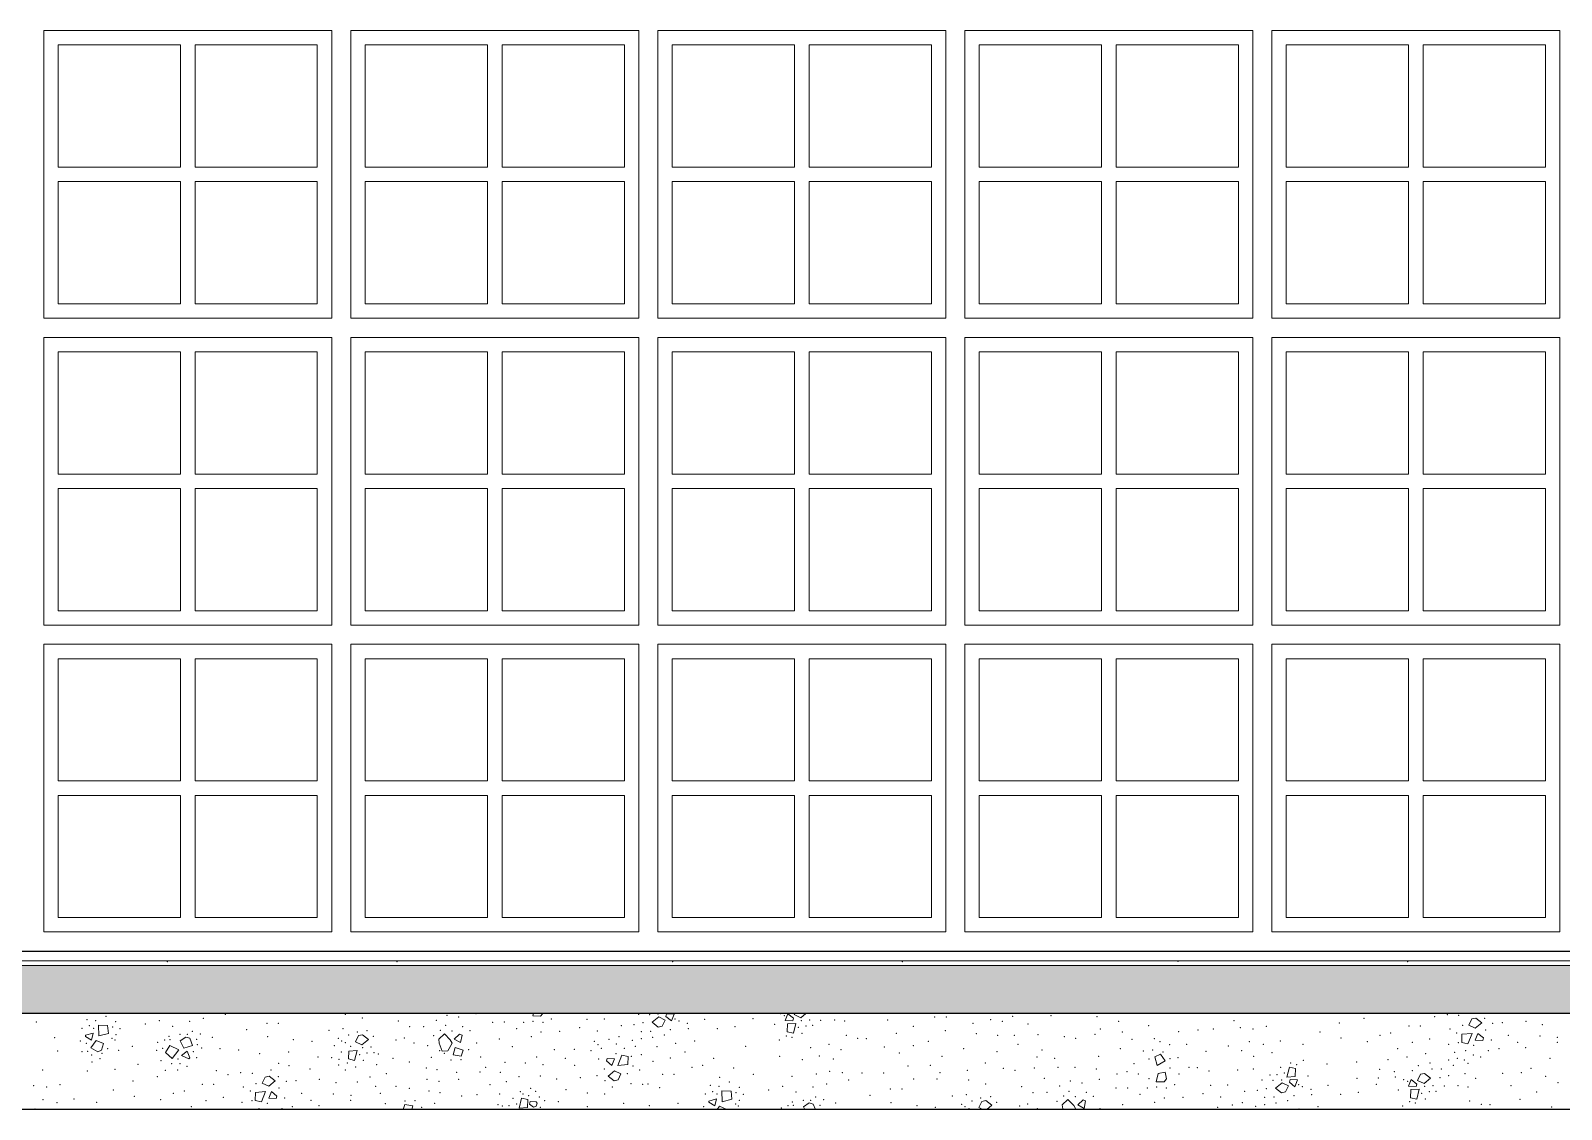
# Model space of a CAD drawing. Header units: metres. Extents: x -67.2 to -32.8, y -0.2 to 5.
# Drawn here: x -64.268 to -62.672, y -0.165 to 0.96 of the extents above; entities that cross this region are included whole.
import ezdxf

# ---------------------------------------------------------------- set-up
doc = ezdxf.new("R2010")
doc.units = ezdxf.units.M
doc.header["$MEASUREMENT"] = 0
for name, color, linetype, lineweight in [('Janelas Archicad_Caneta_No__3', 7, 'Continuous', 25), ('Janelas Archicad_Caneta_No__43', 44, 'Continuous', 0), ('LAJES.EST_Caneta_No__241', 7, 'Continuous', 13), ('LAJES.EST_Caneta_No__3', 7, 'Continuous', 25)]:
    doc.layers.add(name, color=color, linetype=linetype, lineweight=lineweight)
doc.layers.add('LAJES.EST', color=7, linetype='Continuous')
doc.layers.add('LAJES.EST_Caneta_No__95', color=7, linetype='Continuous', lineweight=0, true_color=0xaeaeae)
doc.layers.add('LAJES.EST_Caneta_No__97', color=7, linetype='Continuous', lineweight=5, true_color=0x6b6b6b)

# ---------------------------------------------------------------- blocks, each defined once
blk = doc.blocks.new('*X1')
at = {"layer": 'LAJES.EST_Caneta_No__241', "color": 7, "linetype": 'Continuous', "lineweight": 13}
for p, q in [((-64.1967, -0.0884), (-64.1971, -0.077)), ((-64.1876, -0.0775), (-64.1971, -0.077)), ((-64.1876, -0.0775), (-64.1866, -0.0858)), ((-63.7437, -0.065), (-63.7443, -0.0676)), ((-63.7363, -0.0678), (-63.7443, -0.0676)), ((-63.734, -0.065), (-63.7363, -0.0678)), ((-63.6132, -0.0686), (-63.62, -0.0742)), ((-63.6137, -0.0792), (-63.62, -0.0742)), ((-63.6096, -0.0781), (-63.6137, -0.0792)), ((-63.6132, -0.0686), (-63.6065, -0.0718)), ((-63.6065, -0.0718), (-63.6096, -0.0781)), ((-63.6056, -0.068), (-63.6049, -0.0653)), ((-63.5998, -0.0727), (-63.6056, -0.068)), ((-63.6049, -0.0653), (-63.597, -0.0657)), ((-63.597, -0.0657), (-63.5998, -0.0727)), ((-63.4814, -0.0723), (-63.4786, -0.0653)), ((-63.4735, -0.0726), (-63.4814, -0.0723)), ((-63.4793, -0.0842), (-63.479, -0.0759)), ((-63.479, -0.0759), (-63.4703, -0.0753)), ((-63.4786, -0.0653), (-63.4728, -0.07)), ((-63.4728, -0.07), (-63.4735, -0.0726)), ((-63.4703, -0.0753), (-63.4728, -0.0856)), ((-63.4719, -0.0662), (-63.4713, -0.065)), ((-63.4652, -0.0694), (-63.4719, -0.0662)), ((-63.4652, -0.0694), (-63.4598, -0.065)), ((-62.7688, -0.0771), (-62.7657, -0.0707)), ((-62.7621, -0.0803), (-62.7688, -0.0771)), ((-62.7657, -0.0707), (-62.7616, -0.0697)), ((-62.7621, -0.0803), (-62.7553, -0.0747)), ((-62.7616, -0.0697), (-62.7553, -0.0747)), ((-64.2108, -0.089), (-64.2107, -0.0877)), ((-64.2043, -0.0928), (-64.2108, -0.089)), ((-64.2107, -0.0877), (-64.2026, -0.0854)), ((-64.1996, -0.093), (-64.205, -0.1009)), ((-64.2026, -0.0854), (-64.2043, -0.0928)), ((-64.1996, -0.093), (-64.192, -0.0964)), ((-64.1866, -0.0858), (-64.1967, -0.0884)), ((-64.1119, -0.0936), (-64.106, -0.0896)), ((-64.1081, -0.101), (-64.1119, -0.0936)), ((-64.106, -0.0896), (-64.102, -0.0908)), ((-64.102, -0.0908), (-64.099, -0.0983)), ((-63.9292, -0.0945), (-63.9261, -0.0881)), ((-63.9225, -0.0977), (-63.9292, -0.0945)), ((-63.9261, -0.0881), (-63.922, -0.0871)), ((-63.9225, -0.0977), (-63.9157, -0.0921)), ((-63.922, -0.0871), (-63.9157, -0.0921)), ((-63.8423, -0.0917), (-63.8365, -0.0862)), ((-63.8419, -0.0959), (-63.8423, -0.0917)), ((-63.8365, -0.0862), (-63.8304, -0.0925)), ((-63.8304, -0.0925), (-63.8283, -0.096)), ((-63.8262, -0.0916), (-63.8207, -0.0865)), ((-63.8196, -0.0954), (-63.8262, -0.0916)), ((-63.8207, -0.0865), (-63.8181, -0.0875)), ((-63.8181, -0.0875), (-63.8196, -0.0954)), ((-63.4793, -0.0842), (-63.4728, -0.0856)), ((-62.7762, -0.0951), (-62.7759, -0.0867)), ((-62.7762, -0.0951), (-62.7697, -0.0965)), ((-62.7759, -0.0867), (-62.7654, -0.0858)), ((-62.7654, -0.0858), (-62.7697, -0.0965)), ((-62.7622, -0.0927), (-62.7593, -0.0857)), ((-62.7542, -0.0931), (-62.7622, -0.0927)), ((-62.7593, -0.0857), (-62.7535, -0.0905)), ((-62.7535, -0.0905), (-62.7542, -0.0931)), ((-64.1979, -0.1049), (-64.205, -0.1009)), ((-64.1941, -0.1032), (-64.1979, -0.1049)), ((-64.192, -0.0964), (-64.1941, -0.1032)), ((-64.1273, -0.1055), (-64.1228, -0.0984)), ((-64.1273, -0.1055), (-64.1202, -0.1119)), ((-64.1228, -0.0984), (-64.1133, -0.1028)), ((-64.1133, -0.1028), (-64.1202, -0.1119)), ((-64.1106, -0.1088), (-64.1047, -0.1042)), ((-64.103, -0.1121), (-64.1106, -0.1088)), ((-64.1081, -0.101), (-64.099, -0.0983)), ((-64.1047, -0.1042), (-64.102, -0.1112)), ((-64.102, -0.1112), (-64.103, -0.1121)), ((-63.9366, -0.1124), (-63.9362, -0.1041)), ((-63.9362, -0.1041), (-63.9275, -0.1036)), ((-63.9275, -0.1036), (-63.9301, -0.1139)), ((-63.8419, -0.0959), (-63.8389, -0.1043)), ((-63.8389, -0.1043), (-63.8329, -0.104)), ((-63.8329, -0.104), (-63.8283, -0.096)), ((-63.8274, -0.1082), (-63.8253, -0.1005)), ((-63.8192, -0.1096), (-63.8274, -0.1082)), ((-63.8253, -0.1005), (-63.8169, -0.1034)), ((-63.8192, -0.1096), (-63.8169, -0.1034)), ((-63.6558, -0.1192), (-63.6515, -0.1085)), ((-63.6451, -0.1099), (-63.6515, -0.1085)), ((-63.6451, -0.1099), (-63.6454, -0.1183)), ((-63.0901, -0.1074), (-63.0962, -0.1102)), ((-63.0935, -0.1191), (-63.0962, -0.1102)), ((-63.0901, -0.1074), (-63.0854, -0.1142)), ((-63.9366, -0.1124), (-63.9301, -0.1139)), ((-63.6677, -0.1145), (-63.667, -0.1119)), ((-63.6619, -0.1193), (-63.6677, -0.1145)), ((-63.667, -0.1119), (-63.6591, -0.1123)), ((-63.6591, -0.1247), (-63.6659, -0.1303)), ((-63.6591, -0.1123), (-63.6619, -0.1193)), ((-63.6591, -0.1247), (-63.6525, -0.1279)), ((-63.6454, -0.1183), (-63.6558, -0.1192)), ((-63.0854, -0.1142), (-63.0935, -0.1191)), ((-63.0924, -0.1277), (-63.0852, -0.1262)), ((-63.0852, -0.1262), (-63.0838, -0.1331)), ((-62.9584, -0.1313), (-62.9558, -0.121)), ((-62.9493, -0.1224), (-62.9558, -0.121)), ((-62.9493, -0.1224), (-62.9497, -0.1307)), ((-62.819, -0.1284), (-62.8149, -0.1274)), ((-62.8149, -0.1274), (-62.8086, -0.1324)), ((-64.0264, -0.1377), (-64.0233, -0.1313)), ((-64.0197, -0.1409), (-64.0264, -0.1377)), ((-64.0233, -0.1313), (-64.0192, -0.1303)), ((-64.0197, -0.1409), (-64.0129, -0.1353)), ((-64.0192, -0.1303), (-64.0129, -0.1353)), ((-63.6596, -0.1353), (-63.6659, -0.1303)), ((-63.6555, -0.1343), (-63.6596, -0.1353)), ((-63.6525, -0.1279), (-63.6555, -0.1343)), ((-63.0924, -0.1277), (-63.0945, -0.1362)), ((-63.0864, -0.1364), (-63.0945, -0.1362)), ((-63.0838, -0.1331), (-63.0864, -0.1364)), ((-62.9634, -0.1372), (-62.9702, -0.1428)), ((-62.9639, -0.1478), (-62.9702, -0.1428)), ((-62.9634, -0.1372), (-62.9567, -0.1404)), ((-62.9567, -0.1404), (-62.9598, -0.1467)), ((-62.9497, -0.1307), (-62.9584, -0.1313)), ((-62.9558, -0.1366), (-62.9551, -0.1339)), ((-62.95, -0.1413), (-62.9558, -0.1366)), ((-62.9551, -0.1339), (-62.9472, -0.1343)), ((-62.9472, -0.1343), (-62.95, -0.1413)), ((-62.8316, -0.1409), (-62.8288, -0.1338)), ((-62.8237, -0.1412), (-62.8316, -0.1409)), ((-62.8288, -0.1338), (-62.823, -0.1386)), ((-62.823, -0.1386), (-62.8237, -0.1412)), ((-62.8221, -0.1348), (-62.819, -0.1284)), ((-62.8154, -0.138), (-62.8221, -0.1348)), ((-62.8154, -0.138), (-62.8086, -0.1324)), ((-64.0338, -0.1557), (-64.0335, -0.1473)), ((-64.0338, -0.1557), (-64.0273, -0.1571)), ((-64.0335, -0.1473), (-64.023, -0.1464)), ((-64.023, -0.1464), (-64.0273, -0.1571)), ((-64.0197, -0.1533), (-64.0169, -0.1463)), ((-64.0118, -0.1537), (-64.0197, -0.1533)), ((-64.0169, -0.1463), (-64.0111, -0.1511)), ((-64.0111, -0.1511), (-64.0118, -0.1537)), ((-63.7587, -0.1636), (-63.7561, -0.1533)), ((-63.7496, -0.1547), (-63.7561, -0.1533)), ((-63.7496, -0.1547), (-63.75, -0.1631)), ((-63.7478, -0.1594), (-63.7471, -0.1568)), ((-63.7437, -0.1627), (-63.7478, -0.1594)), ((-63.7471, -0.1568), (-63.7408, -0.1571)), ((-63.7397, -0.1586), (-63.741, -0.1617)), ((-63.7397, -0.1586), (-63.7408, -0.1571)), ((-63.561, -0.1576), (-63.5608, -0.1563)), ((-63.5545, -0.1614), (-63.561, -0.1576)), ((-63.5608, -0.1563), (-63.5528, -0.154)), ((-63.5528, -0.154), (-63.5545, -0.1614)), ((-63.5469, -0.157), (-63.5473, -0.1456)), ((-63.5378, -0.1461), (-63.5473, -0.1456)), ((-63.5368, -0.1544), (-63.5469, -0.157)), ((-63.5378, -0.1461), (-63.5368, -0.1544)), ((-63.4621, -0.1622), (-63.4562, -0.1582)), ((-63.4562, -0.1582), (-63.4522, -0.1594)), ((-63.4522, -0.1594), (-63.4499, -0.165)), ((-63.2794, -0.1631), (-63.2763, -0.1567)), ((-63.2763, -0.1567), (-63.2722, -0.1557)), ((-63.2722, -0.1557), (-63.2659, -0.1607)), ((-63.1925, -0.1603), (-63.1867, -0.1548)), ((-63.1867, -0.1548), (-63.1806, -0.1611)), ((-63.1763, -0.1602), (-63.1708, -0.1551)), ((-63.1708, -0.1551), (-63.1683, -0.1561)), ((-63.1683, -0.1561), (-63.1698, -0.164)), ((-62.9598, -0.1467), (-62.9639, -0.1478)), ((-62.8295, -0.1528), (-62.8291, -0.1444)), ((-62.8295, -0.1528), (-62.823, -0.1542)), ((-62.8291, -0.1444), (-62.8204, -0.1439)), ((-62.8204, -0.1439), (-62.823, -0.1542)), ((-63.8777, -0.1598), (-63.8796, -0.165)), ((-63.8777, -0.1598), (-63.8695, -0.1613)), ((-63.8695, -0.1613), (-63.8705, -0.165)), ((-63.75, -0.1631), (-63.7587, -0.1636)), ((-63.7437, -0.1627), (-63.741, -0.1617)), ((-63.5498, -0.1616), (-63.5521, -0.165)), ((-63.5498, -0.1616), (-63.5423, -0.165)), ((-63.4607, -0.165), (-63.4621, -0.1622)), ((-63.2753, -0.165), (-63.2794, -0.1631)), ((-63.2711, -0.165), (-63.2659, -0.1607)), ((-63.1921, -0.1645), (-63.1925, -0.1603)), ((-63.1921, -0.1645), (-63.1919, -0.165)), ((-63.1806, -0.1611), (-63.1785, -0.1646)), ((-63.1787, -0.165), (-63.1785, -0.1646)), ((-63.1698, -0.164), (-63.1763, -0.1602))]:
    blk.add_line(p, q, dxfattribs=at)
for p in [(-64.2618, -0.0738), (-64.2091, -0.0713), (-64.2066, -0.0778), (-64.2001, -0.0723), (-64.1893, -0.0678), (-64.1825, -0.0789), (-64.1791, -0.0735), (-64.1482, -0.0761), (-64.1337, -0.0723), (-64.1199, -0.0783), (-64.102, -0.073), (-64.0878, -0.07), (-64.0649, -0.0657), (-64.0215, -0.0752), (-64.0095, -0.0751), (-63.9399, -0.0659), (-63.922, -0.0698), (-63.8846, -0.0728), (-63.8728, -0.0788), (-63.8582, -0.0786), (-63.845, -0.0721), (-63.8353, -0.0774), (-63.8339, -0.0669), (-63.8217, -0.0688), (-63.8175, -0.0787), (-63.8036, -0.065), (-63.7862, -0.0741), (-63.7741, -0.074), (-63.7538, -0.0742), (-63.7441, -0.0732), (-63.7338, -0.0742), (-63.7251, -0.0707), (-63.6878, -0.0712), (-63.6698, -0.0708), (-63.6521, -0.0776), (-63.639, -0.0766), (-63.6342, -0.0659), (-63.6297, -0.0747), (-63.6226, -0.0662), (-63.6138, -0.0656), (-63.5961, -0.0708), (-63.592, -0.0727), (-63.5832, -0.0754), (-63.5653, -0.0712), (-63.5338, -0.0786), (-63.515, -0.0704), (-63.4922, -0.0762), (-63.4865, -0.0653), (-63.4824, -0.0672), (-63.4676, -0.0795), (-63.4646, -0.0724), (-63.4598, -0.0779), (-63.4558, -0.0717), (-63.4526, -0.0775), (-63.4442, -0.0721), (-63.4299, -0.0718), (-63.4193, -0.0729), (-63.3746, -0.0718), (-63.3477, -0.0783), (-63.3256, -0.0685), (-63.3135, -0.0685), (-63.2854, -0.0752), (-63.2673, -0.0714), (-63.2551, -0.0733), (-63.2441, -0.0681), (-63.2282, -0.0761), (-63.2044, -0.0674), (-63.1564, -0.0682), (-63.1338, -0.0732), (-63.1024, -0.0777), (-63.0135, -0.0723), (-63.007, -0.0797), (-62.9798, -0.0785), (-62.9036, -0.0748), (-62.8781, -0.0702), (-62.8312, -0.0782), (-62.8194, -0.0782), (-62.8044, -0.0682), (-62.7913, -0.0662), (-62.7792, -0.0669), (-62.7753, -0.0775), (-62.7521, -0.0701), (-62.7438, -0.0752), (-62.7338, -0.0746), (-62.7092, -0.0733), (-62.692, -0.0766), (-64.2427, -0.0902), (-64.2162, -0.0935), (-64.2142, -0.0803), (-64.2021, -0.0805), (-64.1829, -0.0909), (-64.1799, -0.0928), (-64.1788, -0.087), (-64.1747, -0.0807), (-64.1353, -0.0949), (-64.1281, -0.0926), (-64.1236, -0.0888), (-64.1225, -0.0922), (-64.1123, -0.0868), (-64.1046, -0.0868), (-64.0992, -0.0836), (-64.0949, -0.092), (-64.0909, -0.0863), (-64.0784, -0.0897), (-64.0428, -0.0817), (-64.0209, -0.0893), (-63.9939, -0.0924), (-63.9746, -0.0941), (-63.957, -0.0825), (-63.9471, -0.091), (-63.9437, -0.0935), (-63.9424, -0.0809), (-63.9397, -0.0955), (-63.9365, -0.0875), (-63.9274, -0.0844), (-63.9172, -0.083), (-63.9106, -0.0889), (-63.8869, -0.0928), (-63.8784, -0.0906), (-63.8477, -0.0881), (-63.8407, -0.0824), (-63.8287, -0.0831), (-63.8098, -0.0829), (-63.803, -0.0957), (-63.7794, -0.0916), (-63.7614, -0.0807), (-63.746, -0.0891), (-63.7359, -0.0844), (-63.7165, -0.0837), (-63.6957, -0.0799), (-63.6804, -0.0941), (-63.6772, -0.0833), (-63.6651, -0.0919), (-63.6547, -0.0893), (-63.6406, -0.0931), (-63.6314, -0.0914), (-63.6313, -0.0838), (-63.6216, -0.0836), (-63.6194, -0.0898), (-63.6074, -0.0873), (-63.6009, -0.082), (-63.5823, -0.0809), (-63.5757, -0.0935), (-63.5522, -0.0808), (-63.4875, -0.0927), (-63.4803, -0.0883), (-63.4743, -0.0899), (-63.4639, -0.0856), (-63.4177, -0.0878), (-63.4057, -0.091), (-63.3966, -0.0914), (-63.3654, -0.0858), (-63.3322, -0.0939), (-63.3143, -0.083), (-63.2822, -0.086), (-63.2598, -0.0877), (-63.2424, -0.0877), (-63.2178, -0.0869), (-63.1905, -0.0892), (-63.1784, -0.091), (-63.1585, -0.0868), (-63.1528, -0.0812), (-63.1298, -0.0844), (-63.12, -0.0921), (-63.0967, -0.0913), (-63.0906, -0.0945), (-63.0711, -0.084), (-63.051, -0.0821), (-63.0349, -0.0811), (-62.9975, -0.0942), (-62.9936, -0.0812), (-62.9651, -0.0935), (-62.9239, -0.0842), (-62.902, -0.0907), (-62.8747, -0.0943), (-62.8614, -0.0877), (-62.8502, -0.0853), (-62.8276, -0.0952), (-62.8095, -0.0917), (-62.7884, -0.081), (-62.7814, -0.0852), (-62.7796, -0.0954), (-62.7512, -0.0821), (-62.7453, -0.0926), (-62.7277, -0.0876), (-62.718, -0.0949), (-62.6947, -0.0883), (-62.6765, -0.0951), (-62.6764, -0.0898), (-64.2398, -0.1041), (-64.2142, -0.1049), (-64.2097, -0.0962), (-64.2083, -0.1045), (-64.2042, -0.1084), (-64.1934, -0.1064), (-64.1874, -0.1015), (-64.1761, -0.1033), (-64.1617, -0.0993), (-64.1364, -0.1033), (-64.1303, -0.1012), (-64.0983, -0.1049), (-64.0949, -0.1111), (-64.0942, -0.0975), (-64.0894, -0.101), (-64.0704, -0.1016), (-64.0509, -0.1032), (-64.0292, -0.107), (-63.9988, -0.105), (-63.9683, -0.1103), (-63.9542, -0.1112), (-63.9514, -0.0987), (-63.944, -0.105), (-63.9342, -0.0994), (-63.9249, -0.1078), (-63.9219, -0.1007), (-63.9171, -0.1061), (-63.9131, -0.1), (-63.9099, -0.1058), (-63.9055, -0.1073), (-63.8684, -0.0958), (-63.854, -0.0984), (-63.8502, -0.1106), (-63.8415, -0.1039), (-63.8365, -0.1064), (-63.8113, -0.1027), (-63.7987, -0.1105), (-63.7658, -0.0996), (-63.7404, -0.1105), (-63.722, -0.1028), (-63.701, -0.1022), (-63.6839, -0.1036), (-63.6766, -0.0976), (-63.673, -0.1012), (-63.6576, -0.1069), (-63.6573, -0.0967), (-63.649, -0.1014), (-63.6416, -0.1096), (-63.6377, -0.0994), (-63.6314, -0.1079), (-63.615, -0.0997), (-63.6011, -0.1114), (-63.5954, -0.0961), (-63.5857, -0.105), (-63.5559, -0.1116), (-63.5226, -0.0993), (-63.4871, -0.1095), (-63.4547, -0.1007), (-63.4457, -0.1093), (-63.4356, -0.0971), (-63.4231, -0.1027), (-63.378, -0.0999), (-63.3623, -0.1061), (-63.3479, -0.0986), (-63.318, -0.1095), (-63.2952, -0.1016), (-63.2606, -0.1049), (-63.2387, -0.097), (-63.2187, -0.1104), (-63.2136, -0.103), (-63.1547, -0.1095), (-63.1319, -0.1016), (-63.1079, -0.1042), (-63.0984, -0.103), (-63.0876, -0.105), (-63.0805, -0.0976), (-63.0719, -0.1112), (-63.0628, -0.0973), (-63.0428, -0.1044), (-63.0195, -0.0989), (-63.0056, -0.1039), (-62.9931, -0.1095), (-62.9829, -0.0973), (-62.9739, -0.1059), (-62.9415, -0.0971), (-62.8429, -0.1016), (-62.8332, -0.1104), (-62.8136, -0.1069), (-62.7898, -0.0971), (-62.7836, -0.1056), (-62.7722, -0.1036), (-62.7639, -0.1083), (-62.7637, -0.0981), (-62.7563, -0.1105), (-62.7483, -0.1038), (-62.7374, -0.1015), (-62.7095, -0.1006), (-62.6841, -0.1116), (-64.2552, -0.124), (-64.2086, -0.1251), (-64.2038, -0.1154), (-64.1956, -0.1122), (-64.1798, -0.1232), (-64.1558, -0.118), (-64.1321, -0.1141), (-64.1274, -0.1244), (-64.1208, -0.1174), (-64.1145, -0.1238), (-64.1142, -0.1123), (-64.1123, -0.1172), (-64.1048, -0.1201), (-64.0742, -0.1247), (-64.0489, -0.1268), (-64.0368, -0.1275), (-64.0173, -0.1238), (-64.0094, -0.1168), (-63.9986, -0.1193), (-63.9765, -0.1228), (-63.9469, -0.1186), (-63.9463, -0.1128), (-63.9397, -0.1239), (-63.9376, -0.1166), (-63.9289, -0.1207), (-63.9211, -0.1139), (-63.9072, -0.1182), (-63.8903, -0.1118), (-63.8731, -0.1155), (-63.8555, -0.1219), (-63.8442, -0.1235), (-63.8296, -0.1134), (-63.8237, -0.1265), (-63.8193, -0.1131), (-63.7993, -0.126), (-63.7935, -0.1213), (-63.7781, -0.1264), (-63.7734, -0.116), (-63.7522, -0.1167), (-63.7339, -0.1183), (-63.7106, -0.1117), (-63.7009, -0.1189), (-63.6759, -0.1124), (-63.67, -0.1229), (-63.6459, -0.1276), (-63.6398, -0.1198), (-63.6329, -0.124), (-63.6191, -0.1149), (-63.5784, -0.1213), (-63.5672, -0.1189), (-63.5349, -0.1217), (-63.4635, -0.113), (-63.435, -0.1254), (-63.4311, -0.1124), (-63.4216, -0.1268), (-63.4011, -0.1271), (-63.3788, -0.1271), (-63.3532, -0.1198), (-63.33, -0.119), (-63.3201, -0.1267), (-63.2914, -0.1243), (-63.2726, -0.1166), (-63.2539, -0.1223), (-63.2417, -0.1242), (-63.2215, -0.122), (-63.2005, -0.1118), (-63.1969, -0.1212), (-63.1794, -0.1211), (-63.1571, -0.1229), (-63.125, -0.1257), (-63.1177, -0.1172), (-63.102, -0.1125), (-63.0802, -0.1219), (-63.0801, -0.1121), (-63.0606, -0.1213), (-63.0516, -0.1216), (-63.0396, -0.1249), (-63.0096, -0.1238), (-62.9935, -0.123), (-62.9648, -0.121), (-62.961, -0.1271), (-62.9543, -0.1167), (-62.9483, -0.1183), (-62.9411, -0.1139), (-62.9167, -0.1178), (-62.8856, -0.1154), (-62.8617, -0.1232), (-62.8529, -0.1131), (-62.8463, -0.1257), (-62.8277, -0.1245), (-62.8213, -0.1193), (-62.8092, -0.1167), (-62.807, -0.123), (-62.7973, -0.1227), (-62.7898, -0.1136), (-62.7848, -0.1192), (-62.7806, -0.1119), (-62.7733, -0.1135), (-62.7695, -0.117), (-62.7334, -0.1274), (-62.714, -0.1267), (-62.7039, -0.1221), (-64.2646, -0.1403), (-64.2512, -0.1418), (-64.2373, -0.1391), (-64.1612, -0.1354), (-64.1357, -0.1308), (-64.0888, -0.1387), (-64.077, -0.1388), (-64.062, -0.1288), (-64.046, -0.1416), (-64.0329, -0.1381), (-64.0097, -0.1307), (-64.0088, -0.1427), (-64.0013, -0.1358), (-63.9914, -0.1352), (-63.9668, -0.1338), (-63.9496, -0.1372), (-63.9273, -0.1363), (-63.9142, -0.1311), (-63.9081, -0.1408), (-63.8971, -0.1279), (-63.8869, -0.1411), (-63.8731, -0.143), (-63.8546, -0.1338), (-63.8422, -0.1356), (-63.8216, -0.1338), (-63.7891, -0.1393), (-63.772, -0.1361), (-63.7589, -0.1309), (-63.7465, -0.1432), (-63.7367, -0.13), (-63.7194, -0.1333), (-63.6948, -0.1319), (-63.6775, -0.1298), (-63.6691, -0.1349), (-63.6615, -0.1418), (-63.642, -0.1381), (-63.6299, -0.1388), (-63.6242, -0.1384), (-63.612, -0.1424), (-63.6092, -0.1284), (-63.5974, -0.1284), (-63.5593, -0.1399), (-63.5503, -0.1409), (-63.5495, -0.1314), (-63.5395, -0.1364), (-63.5293, -0.1421), (-63.5147, -0.1285), (-63.4839, -0.1408), (-63.4741, -0.1306), (-63.4522, -0.1416), (-63.4489, -0.1281), (-63.438, -0.1386), (-63.4151, -0.1343), (-63.3475, -0.1334), (-63.3231, -0.1334), (-63.2901, -0.1345), (-63.2722, -0.1384), (-63.2348, -0.1414), (-63.2111, -0.1327), (-63.1952, -0.1407), (-63.1841, -0.1355), (-63.1719, -0.1374), (-63.1538, -0.1336), (-63.1364, -0.1427), (-63.1356, -0.1281), (-63.1243, -0.1426), (-63.1133, -0.128), (-63.104, -0.1428), (-63.1022, -0.1328), (-63.0942, -0.1418), (-63.084, -0.1428), (-63.0753, -0.1393), (-63.0707, -0.128), (-63.038, -0.1398), (-63.02, -0.1394), (-62.9844, -0.1345), (-62.9799, -0.1433), (-62.976, -0.129), (-62.9728, -0.1348), (-62.9688, -0.1287), (-62.964, -0.1342), (-62.9462, -0.1393), (-62.9422, -0.1413), (-62.9364, -0.1303), (-62.9155, -0.1398), (-62.8854, -0.1325), (-62.8652, -0.139), (-62.8632, -0.1321), (-62.8454, -0.1312), (-62.8366, -0.1339), (-62.8326, -0.1358), (-62.8148, -0.141), (-62.806, -0.1403), (-62.7989, -0.1319), (-62.7944, -0.1407), (-62.7896, -0.1299), (-62.7801, -0.1403), (-62.7727, -0.1278), (-62.7695, -0.1415), (-62.7616, -0.1327), (-62.7248, -0.1404), (-62.6885, -0.1304), (-62.6758, -0.1371), (-64.2551, -0.1548), (-64.2405, -0.1579), (-64.2227, -0.1541), (-64.1991, -0.1577), (-64.1815, -0.1448), (-64.1596, -0.1513), (-64.1323, -0.1549), (-64.119, -0.1483), (-64.1078, -0.1459), (-64.0851, -0.1558), (-64.0671, -0.1523), (-64.0474, -0.1577), (-64.039, -0.1458), (-64.0372, -0.156), (-64.0212, -0.1587), (-64.0029, -0.1532), (-63.9853, -0.1482), (-63.9756, -0.1555), (-63.9523, -0.1489), (-63.9341, -0.1557), (-63.934, -0.1504), (-63.9033, -0.1482), (-63.8981, -0.1589), (-63.8776, -0.1564), (-63.8672, -0.156), (-63.8526, -0.1459), (-63.8466, -0.1588), (-63.8413, -0.1476), (-63.8187, -0.1512), (-63.8024, -0.1495), (-63.779, -0.1489), (-63.7651, -0.1533), (-63.7613, -0.1594), (-63.7574, -0.1465), (-63.7546, -0.149), (-63.7486, -0.1506), (-63.7414, -0.1462), (-63.7377, -0.1519), (-63.732, -0.156), (-63.7179, -0.1569), (-63.7097, -0.1444), (-63.6876, -0.1479), (-63.6694, -0.1488), (-63.6496, -0.1586), (-63.5929, -0.1588), (-63.5644, -0.1489), (-63.5568, -0.1464), (-63.5523, -0.1491), (-63.5331, -0.1594), (-63.5327, -0.1475), (-63.529, -0.1556), (-63.5249, -0.1493), (-63.4984, -0.1447), (-63.4738, -0.1574), (-63.4701, -0.1469), (-63.4625, -0.1554), (-63.4548, -0.1554), (-63.4494, -0.1522), (-63.4411, -0.1549), (-63.4286, -0.1583), (-63.393, -0.1503), (-63.3717, -0.1438), (-63.3711, -0.1579), (-63.3597, -0.1437), (-63.3072, -0.1511), (-63.2926, -0.1495), (-63.2867, -0.1561), (-63.2776, -0.153), (-63.2673, -0.1516), (-63.2608, -0.1575), (-63.2286, -0.1592), (-63.223, -0.1474), (-63.2084, -0.1472), (-63.1979, -0.1567), (-63.1909, -0.151), (-63.1855, -0.146), (-63.1789, -0.1517), (-63.1676, -0.1473), (-63.16, -0.1515), (-63.1116, -0.1493), (-63.0962, -0.1577), (-63.0861, -0.153), (-63.0667, -0.1523), (-63.0459, -0.1485), (-63.0274, -0.1519), (-63.0049, -0.1579), (-63.0023, -0.1462), (-62.9892, -0.1452), (-62.9815, -0.1524), (-62.9718, -0.1522), (-62.9696, -0.1584), (-62.9576, -0.1559), (-62.9511, -0.1506), (-62.9334, -0.144), (-62.9325, -0.1495), (-62.9024, -0.1494), (-62.884, -0.1472), (-62.8424, -0.1448), (-62.8305, -0.1569), (-62.8245, -0.1585), (-62.8178, -0.1481), (-62.814, -0.1542), (-62.81, -0.1465), (-62.8028, -0.1461), (-62.7679, -0.1564), (-62.7155, -0.1544), (-62.6979, -0.1469), (-64.2632, -0.1645), (-64.1005, -0.1622), (-64.0298, -0.1642), (-64.0059, -0.1644), (-63.9949, -0.1621), (-63.9671, -0.1612), (-63.8603, -0.163), (-63.7807, -0.1599), (-63.7763, -0.1614), (-63.7691, -0.161), (-63.7367, -0.1627), (-63.6875, -0.1622), (-63.6228, -0.1611), (-63.5664, -0.1621), (-63.5599, -0.1648), (-63.5301, -0.1614), (-63.4855, -0.1635), (-63.4783, -0.1612), (-63.4727, -0.1608), (-63.4451, -0.1606), (-63.3441, -0.161), (-63.3248, -0.1627), (-63.2973, -0.1596), (-63.2939, -0.1621), (-63.2899, -0.1641), (-63.2371, -0.1614), (-63.2186, -0.1644), (-63.1532, -0.1643), (-63.1296, -0.1602), (-63.0306, -0.1627), (-63.0153, -0.1605), (-62.9908, -0.1617), (-62.9816, -0.16), (-62.9456, -0.1647), (-62.9259, -0.1621), (-62.8377, -0.1613), (-62.7558, -0.1596), (-62.7468, -0.16), (-62.6824, -0.1625)]:
    blk.add_point(p, dxfattribs=at)

msp = doc.modelspace()

# ---------------------------------------------------------------- hatches: boundary and pattern name
at = {"layer": 'LAJES.EST_Caneta_No__95', "linetype": 'Continuous', "lineweight": 0, "true_color": 0xaeaeae}
msp.add_hatch(color=253, dxfattribs=at).paths.add_polyline_path([(-67.1581, -0.065), (-56.1851, -0.065), (-56.1851, -0.015), (-67.1581, -0.015)])

# ---------------------------------------------------------------- linework, layer by layer
at = {"layer": 'Janelas Archicad_Caneta_No__3', "color": 7, "linetype": 'Continuous', "lineweight": 25}
msp.add_line((-66.514, 0), (-56.574, 0), dxfattribs=at)
at = {"layer": 'Janelas Archicad_Caneta_No__43', "color": 44, "linetype": 'Continuous', "lineweight": 0}
for p, q in [((-63.954, 0.96), (-64.254, 0.96)), ((-64.254, 0.96), (-64.254, 0.66)), ((-63.954, 0.66), (-63.954, 0.96)), ((-63.634, 0.96), (-63.934, 0.96)), ((-63.934, 0.96), (-63.934, 0.66)), ((-63.634, 0.66), (-63.634, 0.96)), ((-63.314, 0.96), (-63.614, 0.96)), ((-63.614, 0.96), (-63.614, 0.66)), ((-63.314, 0.66), (-63.314, 0.96)), ((-62.994, 0.96), (-63.294, 0.96)), ((-63.294, 0.96), (-63.294, 0.66)), ((-62.994, 0.66), (-62.994, 0.96)), ((-62.674, 0.96), (-62.974, 0.96)), ((-62.974, 0.96), (-62.974, 0.66)), ((-62.674, 0.66), (-62.674, 0.96)), ((-64.239, 0.8175), (-64.239, 0.945)), ((-64.239, 0.945), (-64.1115, 0.945)), ((-64.1115, 0.945), (-64.1115, 0.8175)), ((-64.0965, 0.8175), (-64.0965, 0.945)), ((-64.0965, 0.945), (-63.969, 0.945)), ((-63.969, 0.945), (-63.969, 0.8175)), ((-63.919, 0.8175), (-63.919, 0.945)), ((-63.919, 0.945), (-63.7915, 0.945)), ((-63.7915, 0.945), (-63.7915, 0.8175)), ((-63.7765, 0.8175), (-63.7765, 0.945)), ((-63.7765, 0.945), (-63.649, 0.945)), ((-63.649, 0.945), (-63.649, 0.8175)), ((-63.599, 0.8175), (-63.599, 0.945)), ((-63.599, 0.945), (-63.4715, 0.945)), ((-63.4715, 0.945), (-63.4715, 0.8175)), ((-63.4565, 0.8175), (-63.4565, 0.945)), ((-63.4565, 0.945), (-63.329, 0.945)), ((-63.329, 0.945), (-63.329, 0.8175)), ((-63.279, 0.8175), (-63.279, 0.945)), ((-63.279, 0.945), (-63.1515, 0.945)), ((-63.1515, 0.945), (-63.1515, 0.8175)), ((-63.1365, 0.8175), (-63.1365, 0.945)), ((-63.1365, 0.945), (-63.009, 0.945)), ((-63.009, 0.945), (-63.009, 0.8175)), ((-62.959, 0.8175), (-62.959, 0.945)), ((-62.959, 0.945), (-62.8315, 0.945)), ((-62.8315, 0.945), (-62.8315, 0.8175)), ((-62.8165, 0.8175), (-62.8165, 0.945)), ((-62.8165, 0.945), (-62.689, 0.945)), ((-62.689, 0.945), (-62.689, 0.8175)), ((-64.1115, 0.8175), (-64.239, 0.8175)), ((-63.969, 0.8175), (-64.0965, 0.8175)), ((-63.7915, 0.8175), (-63.919, 0.8175)), ((-63.649, 0.8175), (-63.7765, 0.8175)), ((-63.4715, 0.8175), (-63.599, 0.8175)), ((-63.329, 0.8175), (-63.4565, 0.8175)), ((-63.1515, 0.8175), (-63.279, 0.8175)), ((-63.009, 0.8175), (-63.1365, 0.8175)), ((-62.8315, 0.8175), (-62.959, 0.8175)), ((-62.689, 0.8175), (-62.8165, 0.8175)), ((-64.239, 0.675), (-64.239, 0.8025)), ((-64.239, 0.8025), (-64.1115, 0.8025)), ((-64.1115, 0.8025), (-64.1115, 0.675)), ((-64.0965, 0.675), (-64.0965, 0.8025)), ((-64.0965, 0.8025), (-63.969, 0.8025)), ((-63.969, 0.8025), (-63.969, 0.675)), ((-63.919, 0.675), (-63.919, 0.8025)), ((-63.919, 0.8025), (-63.7915, 0.8025)), ((-63.7915, 0.8025), (-63.7915, 0.675)), ((-63.7765, 0.675), (-63.7765, 0.8025)), ((-63.7765, 0.8025), (-63.649, 0.8025)), ((-63.649, 0.8025), (-63.649, 0.675)), ((-63.599, 0.675), (-63.599, 0.8025)), ((-63.599, 0.8025), (-63.4715, 0.8025)), ((-63.4715, 0.8025), (-63.4715, 0.675)), ((-63.4565, 0.675), (-63.4565, 0.8025)), ((-63.4565, 0.8025), (-63.329, 0.8025)), ((-63.329, 0.8025), (-63.329, 0.675)), ((-63.279, 0.675), (-63.279, 0.8025)), ((-63.279, 0.8025), (-63.1515, 0.8025)), ((-63.1515, 0.8025), (-63.1515, 0.675)), ((-63.1365, 0.675), (-63.1365, 0.8025)), ((-63.1365, 0.8025), (-63.009, 0.8025)), ((-63.009, 0.8025), (-63.009, 0.675)), ((-62.959, 0.675), (-62.959, 0.8025)), ((-62.959, 0.8025), (-62.8315, 0.8025)), ((-62.8315, 0.8025), (-62.8315, 0.675)), ((-62.8165, 0.675), (-62.8165, 0.8025)), ((-62.8165, 0.8025), (-62.689, 0.8025)), ((-62.689, 0.8025), (-62.689, 0.675)), ((-64.1115, 0.675), (-64.239, 0.675)), ((-63.969, 0.675), (-64.0965, 0.675)), ((-63.7915, 0.675), (-63.919, 0.675)), ((-63.649, 0.675), (-63.7765, 0.675)), ((-63.4715, 0.675), (-63.599, 0.675)), ((-63.329, 0.675), (-63.4565, 0.675)), ((-63.1515, 0.675), (-63.279, 0.675)), ((-63.009, 0.675), (-63.1365, 0.675)), ((-62.8315, 0.675), (-62.959, 0.675)), ((-62.689, 0.675), (-62.8165, 0.675)), ((-64.254, 0.66), (-63.954, 0.66)), ((-63.934, 0.66), (-63.634, 0.66)), ((-63.614, 0.66), (-63.314, 0.66)), ((-63.294, 0.66), (-62.994, 0.66)), ((-62.974, 0.66), (-62.674, 0.66)), ((-63.954, 0.64), (-64.254, 0.64)), ((-64.254, 0.64), (-64.254, 0.34)), ((-63.954, 0.34), (-63.954, 0.64)), ((-63.634, 0.64), (-63.934, 0.64)), ((-63.934, 0.64), (-63.934, 0.34)), ((-63.634, 0.34), (-63.634, 0.64)), ((-63.314, 0.64), (-63.614, 0.64)), ((-63.614, 0.64), (-63.614, 0.34)), ((-63.314, 0.34), (-63.314, 0.64)), ((-62.994, 0.64), (-63.294, 0.64)), ((-63.294, 0.64), (-63.294, 0.34)), ((-62.994, 0.34), (-62.994, 0.64)), ((-62.674, 0.64), (-62.974, 0.64)), ((-62.974, 0.64), (-62.974, 0.34)), ((-62.674, 0.34), (-62.674, 0.64)), ((-64.239, 0.4975), (-64.239, 0.625)), ((-64.239, 0.625), (-64.1115, 0.625)), ((-64.1115, 0.625), (-64.1115, 0.4975)), ((-64.0965, 0.4975), (-64.0965, 0.625)), ((-64.0965, 0.625), (-63.969, 0.625)), ((-63.969, 0.625), (-63.969, 0.4975)), ((-63.919, 0.4975), (-63.919, 0.625)), ((-63.919, 0.625), (-63.7915, 0.625)), ((-63.7915, 0.625), (-63.7915, 0.4975)), ((-63.7765, 0.4975), (-63.7765, 0.625)), ((-63.7765, 0.625), (-63.649, 0.625)), ((-63.649, 0.625), (-63.649, 0.4975)), ((-63.599, 0.4975), (-63.599, 0.625)), ((-63.599, 0.625), (-63.4715, 0.625)), ((-63.4715, 0.625), (-63.4715, 0.4975)), ((-63.4565, 0.4975), (-63.4565, 0.625)), ((-63.4565, 0.625), (-63.329, 0.625)), ((-63.329, 0.625), (-63.329, 0.4975)), ((-63.279, 0.4975), (-63.279, 0.625)), ((-63.279, 0.625), (-63.1515, 0.625)), ((-63.1515, 0.625), (-63.1515, 0.4975)), ((-63.1365, 0.4975), (-63.1365, 0.625)), ((-63.1365, 0.625), (-63.009, 0.625)), ((-63.009, 0.625), (-63.009, 0.4975)), ((-62.959, 0.4975), (-62.959, 0.625)), ((-62.959, 0.625), (-62.8315, 0.625)), ((-62.8315, 0.625), (-62.8315, 0.4975)), ((-62.8165, 0.4975), (-62.8165, 0.625)), ((-62.8165, 0.625), (-62.689, 0.625)), ((-62.689, 0.625), (-62.689, 0.4975)), ((-64.1115, 0.4975), (-64.239, 0.4975)), ((-63.969, 0.4975), (-64.0965, 0.4975)), ((-63.7915, 0.4975), (-63.919, 0.4975)), ((-63.649, 0.4975), (-63.7765, 0.4975)), ((-63.4715, 0.4975), (-63.599, 0.4975)), ((-63.329, 0.4975), (-63.4565, 0.4975)), ((-63.1515, 0.4975), (-63.279, 0.4975)), ((-63.009, 0.4975), (-63.1365, 0.4975)), ((-62.8315, 0.4975), (-62.959, 0.4975)), ((-62.689, 0.4975), (-62.8165, 0.4975)), ((-64.239, 0.355), (-64.239, 0.4825)), ((-64.239, 0.4825), (-64.1115, 0.4825)), ((-64.1115, 0.4825), (-64.1115, 0.355)), ((-64.0965, 0.355), (-64.0965, 0.4825)), ((-64.0965, 0.4825), (-63.969, 0.4825)), ((-63.969, 0.4825), (-63.969, 0.355)), ((-63.919, 0.355), (-63.919, 0.4825)), ((-63.919, 0.4825), (-63.7915, 0.4825)), ((-63.7915, 0.4825), (-63.7915, 0.355)), ((-63.7765, 0.355), (-63.7765, 0.4825)), ((-63.7765, 0.4825), (-63.649, 0.4825)), ((-63.649, 0.4825), (-63.649, 0.355)), ((-63.599, 0.355), (-63.599, 0.4825)), ((-63.599, 0.4825), (-63.4715, 0.4825)), ((-63.4715, 0.4825), (-63.4715, 0.355)), ((-63.4565, 0.355), (-63.4565, 0.4825)), ((-63.4565, 0.4825), (-63.329, 0.4825)), ((-63.329, 0.4825), (-63.329, 0.355)), ((-63.279, 0.355), (-63.279, 0.4825)), ((-63.279, 0.4825), (-63.1515, 0.4825)), ((-63.1515, 0.4825), (-63.1515, 0.355)), ((-63.1365, 0.355), (-63.1365, 0.4825)), ((-63.1365, 0.4825), (-63.009, 0.4825)), ((-63.009, 0.4825), (-63.009, 0.355)), ((-62.959, 0.355), (-62.959, 0.4825)), ((-62.959, 0.4825), (-62.8315, 0.4825)), ((-62.8315, 0.4825), (-62.8315, 0.355)), ((-62.8165, 0.355), (-62.8165, 0.4825)), ((-62.8165, 0.4825), (-62.689, 0.4825)), ((-62.689, 0.4825), (-62.689, 0.355)), ((-64.1115, 0.355), (-64.239, 0.355)), ((-63.969, 0.355), (-64.0965, 0.355)), ((-63.7915, 0.355), (-63.919, 0.355)), ((-63.649, 0.355), (-63.7765, 0.355)), ((-63.4715, 0.355), (-63.599, 0.355)), ((-63.329, 0.355), (-63.4565, 0.355)), ((-63.1515, 0.355), (-63.279, 0.355)), ((-63.009, 0.355), (-63.1365, 0.355)), ((-62.8315, 0.355), (-62.959, 0.355)), ((-62.689, 0.355), (-62.8165, 0.355)), ((-64.254, 0.34), (-63.954, 0.34)), ((-63.934, 0.34), (-63.634, 0.34)), ((-63.614, 0.34), (-63.314, 0.34)), ((-63.294, 0.34), (-62.994, 0.34)), ((-62.974, 0.34), (-62.674, 0.34)), ((-63.954, 0.32), (-64.254, 0.32)), ((-64.254, 0.32), (-64.254, 0.02)), ((-63.954, 0.02), (-63.954, 0.32)), ((-63.634, 0.32), (-63.934, 0.32)), ((-63.934, 0.32), (-63.934, 0.02)), ((-63.634, 0.02), (-63.634, 0.32)), ((-63.314, 0.32), (-63.614, 0.32)), ((-63.614, 0.32), (-63.614, 0.02)), ((-63.314, 0.02), (-63.314, 0.32)), ((-62.994, 0.32), (-63.294, 0.32)), ((-63.294, 0.32), (-63.294, 0.02)), ((-62.994, 0.02), (-62.994, 0.32)), ((-62.674, 0.32), (-62.974, 0.32)), ((-62.974, 0.32), (-62.974, 0.02)), ((-62.674, 0.02), (-62.674, 0.32)), ((-64.239, 0.1775), (-64.239, 0.305)), ((-64.239, 0.305), (-64.1115, 0.305)), ((-64.1115, 0.305), (-64.1115, 0.1775)), ((-64.0965, 0.1775), (-64.0965, 0.305)), ((-64.0965, 0.305), (-63.969, 0.305)), ((-63.969, 0.305), (-63.969, 0.1775)), ((-63.919, 0.1775), (-63.919, 0.305)), ((-63.919, 0.305), (-63.7915, 0.305)), ((-63.7915, 0.305), (-63.7915, 0.1775)), ((-63.7765, 0.1775), (-63.7765, 0.305)), ((-63.7765, 0.305), (-63.649, 0.305)), ((-63.649, 0.305), (-63.649, 0.1775)), ((-63.599, 0.1775), (-63.599, 0.305)), ((-63.599, 0.305), (-63.4715, 0.305)), ((-63.4715, 0.305), (-63.4715, 0.1775)), ((-63.4565, 0.1775), (-63.4565, 0.305)), ((-63.4565, 0.305), (-63.329, 0.305)), ((-63.329, 0.305), (-63.329, 0.1775)), ((-63.279, 0.1775), (-63.279, 0.305)), ((-63.279, 0.305), (-63.1515, 0.305)), ((-63.1515, 0.305), (-63.1515, 0.1775)), ((-63.1365, 0.1775), (-63.1365, 0.305)), ((-63.1365, 0.305), (-63.009, 0.305)), ((-63.009, 0.305), (-63.009, 0.1775)), ((-62.959, 0.1775), (-62.959, 0.305)), ((-62.959, 0.305), (-62.8315, 0.305)), ((-62.8315, 0.305), (-62.8315, 0.1775)), ((-62.8165, 0.1775), (-62.8165, 0.305)), ((-62.8165, 0.305), (-62.689, 0.305)), ((-62.689, 0.305), (-62.689, 0.1775)), ((-64.1115, 0.1775), (-64.239, 0.1775)), ((-63.969, 0.1775), (-64.0965, 0.1775)), ((-63.7915, 0.1775), (-63.919, 0.1775)), ((-63.649, 0.1775), (-63.7765, 0.1775)), ((-63.4715, 0.1775), (-63.599, 0.1775)), ((-63.329, 0.1775), (-63.4565, 0.1775)), ((-63.1515, 0.1775), (-63.279, 0.1775)), ((-63.009, 0.1775), (-63.1365, 0.1775)), ((-62.8315, 0.1775), (-62.959, 0.1775)), ((-62.689, 0.1775), (-62.8165, 0.1775)), ((-64.239, 0.035), (-64.239, 0.1625)), ((-64.239, 0.1625), (-64.1115, 0.1625)), ((-64.1115, 0.1625), (-64.1115, 0.035)), ((-64.0965, 0.035), (-64.0965, 0.1625)), ((-64.0965, 0.1625), (-63.969, 0.1625)), ((-63.969, 0.1625), (-63.969, 0.035)), ((-63.919, 0.035), (-63.919, 0.1625)), ((-63.919, 0.1625), (-63.7915, 0.1625)), ((-63.7915, 0.1625), (-63.7915, 0.035)), ((-63.7765, 0.035), (-63.7765, 0.1625)), ((-63.7765, 0.1625), (-63.649, 0.1625)), ((-63.649, 0.1625), (-63.649, 0.035)), ((-63.599, 0.035), (-63.599, 0.1625)), ((-63.599, 0.1625), (-63.4715, 0.1625)), ((-63.4715, 0.1625), (-63.4715, 0.035)), ((-63.4565, 0.035), (-63.4565, 0.1625)), ((-63.4565, 0.1625), (-63.329, 0.1625)), ((-63.329, 0.1625), (-63.329, 0.035)), ((-63.279, 0.035), (-63.279, 0.1625)), ((-63.279, 0.1625), (-63.1515, 0.1625)), ((-63.1515, 0.1625), (-63.1515, 0.035)), ((-63.1365, 0.035), (-63.1365, 0.1625)), ((-63.1365, 0.1625), (-63.009, 0.1625)), ((-63.009, 0.1625), (-63.009, 0.035)), ((-62.959, 0.035), (-62.959, 0.1625)), ((-62.959, 0.1625), (-62.8315, 0.1625)), ((-62.8315, 0.1625), (-62.8315, 0.035)), ((-62.8165, 0.035), (-62.8165, 0.1625)), ((-62.8165, 0.1625), (-62.689, 0.1625)), ((-62.689, 0.1625), (-62.689, 0.035)), ((-64.1115, 0.035), (-64.239, 0.035)), ((-63.969, 0.035), (-64.0965, 0.035)), ((-63.7915, 0.035), (-63.919, 0.035)), ((-63.649, 0.035), (-63.7765, 0.035)), ((-63.4715, 0.035), (-63.599, 0.035)), ((-63.329, 0.035), (-63.4565, 0.035)), ((-63.1515, 0.035), (-63.279, 0.035)), ((-63.009, 0.035), (-63.1365, 0.035)), ((-62.8315, 0.035), (-62.959, 0.035)), ((-62.689, 0.035), (-62.8165, 0.035)), ((-64.254, 0.02), (-63.954, 0.02)), ((-63.934, 0.02), (-63.634, 0.02)), ((-63.614, 0.02), (-63.314, 0.02)), ((-63.294, 0.02), (-62.994, 0.02)), ((-62.974, 0.02), (-62.674, 0.02))]:
    msp.add_line(p, q, dxfattribs=at)
at = {"layer": 'LAJES.EST_Caneta_No__241', "color": 7, "linetype": 'Continuous', "lineweight": 13}
for p, q in [((-56.1851, -0.015), (-67.1581, -0.015)), ((-56.1851, -0.01), (-66.514, -0.01))]:
    msp.add_line(p, q, dxfattribs=at)
at = {"layer": 'LAJES.EST_Caneta_No__3', "color": 7, "linetype": 'Continuous', "lineweight": 25}
for p, q in [((-56.1851, -0.065), (-67.1581, -0.065)), ((-56.1851, -0.165), (-67.1581, -0.165))]:
    msp.add_line(p, q, dxfattribs=at)
at = {"layer": 'LAJES.EST_Caneta_No__97', "color": 251, "linetype": 'Continuous', "lineweight": 5, "true_color": 0x6b6b6b}
for p in [(-64.1253, -0.011), (-63.8858, -0.0111), (-63.5986, -0.0109), (-63.3591, -0.011), (-63.0719, -0.0107), (-62.8324, -0.0108)]:
    msp.add_point(p, dxfattribs=at)

# ---------------------------------------------------------------- block references
at = {"layer": 'LAJES.EST', "lineweight": 0}
msp.add_blockref('*X1', (0, 0), dxfattribs=at)

doc.saveas('drawing.dxf')
